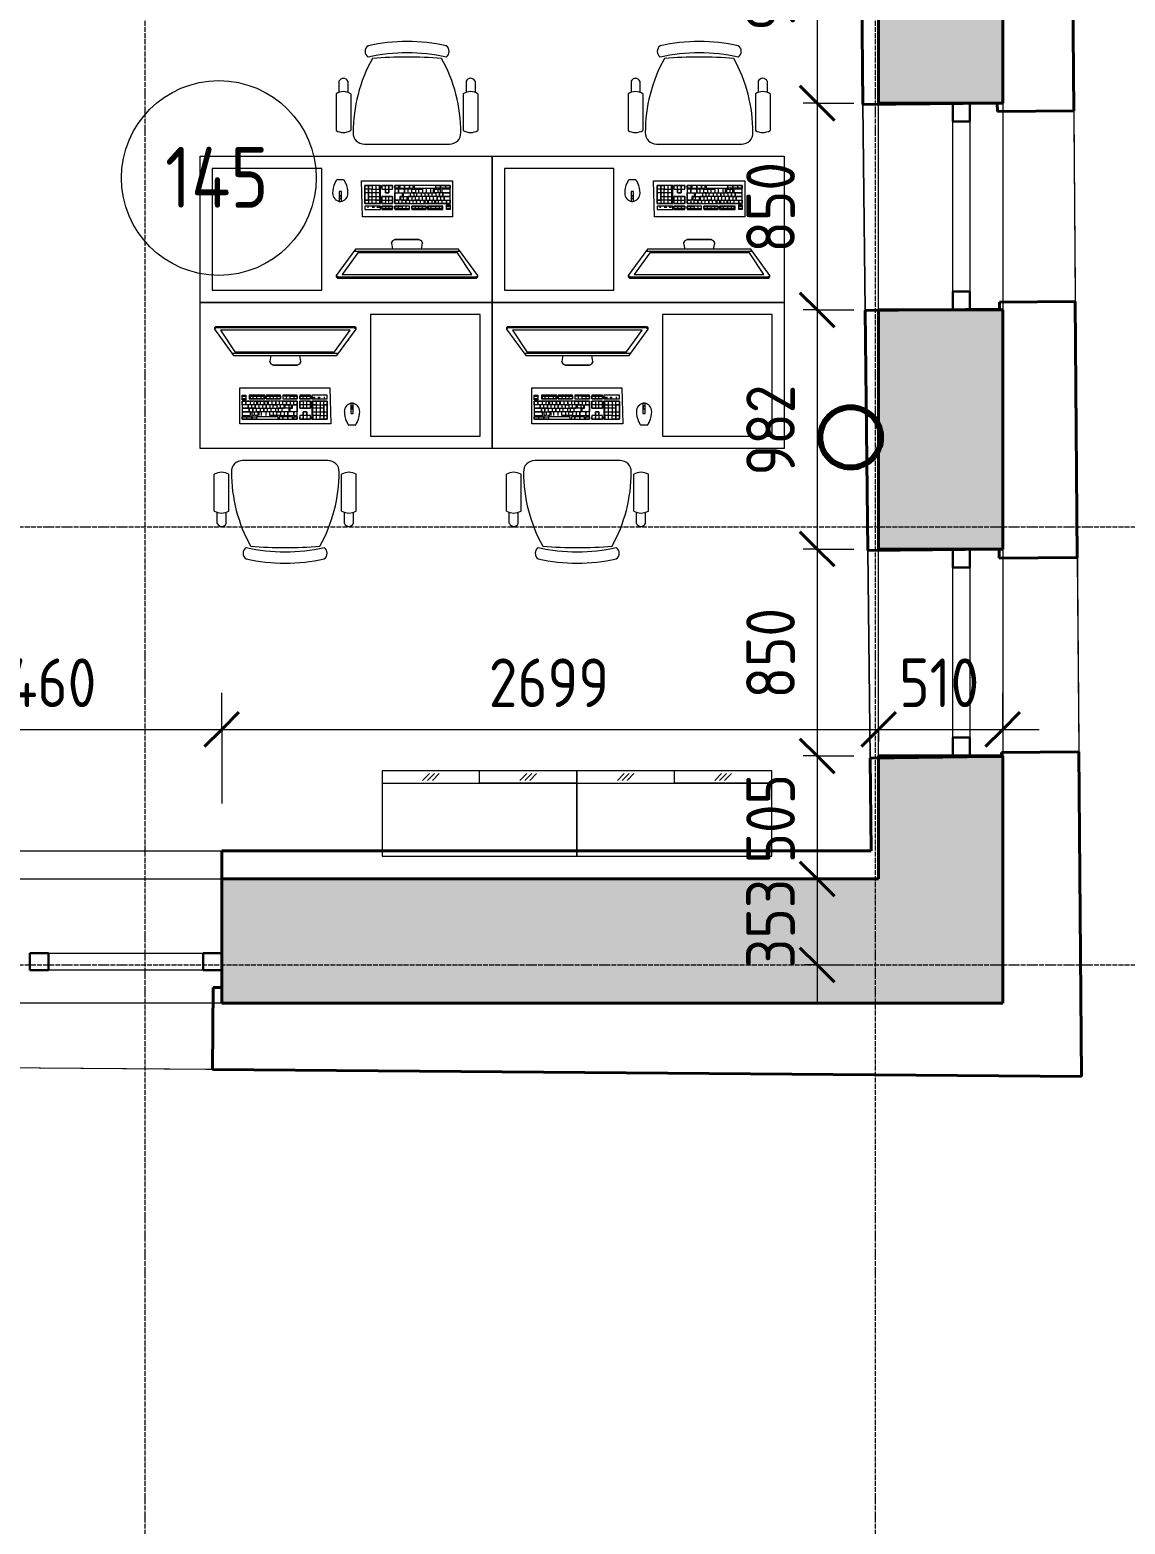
# Model space of a CAD drawing. Header units: millimetres. Extents: x -11886 to 68941, y -8130 to 45506.
# Drawn here: x 45937 to 50436, y -1991 to 4149 of the extents above; entities that cross this region are included whole.
import ezdxf

# ---------------------------------------------------------------- set-up
doc = ezdxf.new("R2010")
doc.units = ezdxf.units.MM
doc.linetypes.add('ADSK_Линия сетки', pattern=[25, 20, -2.5, 0, -2.5])
for name, color, linetype, lineweight in [('Витраж', 7, 'Continuous', 18), ('Марки помещений', 7, 'Continuous', 20), ('Оси', 7, 'Continuous', 9), ('Размеры', 7, 'Continuous', 9), ('Размеры-100', 7, 'Continuous', 9), ('Стены', 7, 'Continuous', 18), ('Стены наружные', 7, 'Continuous', 18), ('стояки', 7, 'Continuous', 9)]:
    doc.layers.add(name, color=color, linetype=linetype, lineweight=lineweight)
for name, color, linetype, lineweight, true_color in [('планы со стояками отопление_dwg', 7, 'Continuous', 9, 0x767676), ('Стены разрез', 7, 'Continuous', 40, 0xbb5389), ('ТХ', 5, 'Continuous', 9, 0x0000ff), ('ТХ 1 этаж_dwg', 7, 'Continuous', 9, 0x767676)]:
    doc.layers.add(name, color=color, linetype=linetype, lineweight=lineweight, true_color=true_color)
doc.styles.add('GOST Common_1', font='GOST_Common.ttf', dxfattribs={"width": 0.9, "height": 200})
doc.styles.add('GOST Common_2', font='GOST_Common.ttf', dxfattribs={"width": 0.9, "height": 250})
doc.dimstyles.new('ADSK_Основной_2_мм_Округление_до_1_мм_2', dxfattribs={"dimscale": 304.8, "dimtxt": 201.142999, "dimasz": 0.463911, "dimexe": 0.492126, "dimexo": 0.492126, "dimgap": 0.098425, "dimtad": 1, "dimdec": 0, "dimdsep": 46, "dimtxsty": 'GOST Common_1', "dimblk1": 'OBLIQUE', "dimblk2": 'OBLIQUE', "dimsah": 1, "dimcen": 0.09, "dimdle": 0.492126, "dimazin": 2, "dimtfac": 1, "dimtdec": 4, "dimtix": 1, "dimtmove": 0, "dimatfit": 3, "dimfxl": 1, "dimtvp": 1, "dimtolj": 1, "dimtzin": 0, "dimlwd": 20, "dimlwe": 20, "dimarcsym": 2})

# ---------------------------------------------------------------- blocks, each defined once
blk = doc.blocks.new('Существующие стены 1 эт - Существующие стены 1 эт-653793-01 План 1-го этажа кладочный')
at = {"layer": 'Стены', "color": 243, "true_color": 0xbb5389}
for p, q in [((50189.1, 8257.2), (50256.6, -151.9)), ((49359, 3841.8), (49351.6, 4504.4)), ((49728.4, 3845.9), (49359, 3841.8)), ((49359, 3841.8), (49423.4, 3842.5)), ((49423.4, 3842.5), (49359, 3841.8)), ((49368.5, 2995.2), (49359, 3841.8)), ((49368.5, 2995.2), (49359, 3841.8)), ((49359, 3841.8), (49368.5, 2995.2)), ((49368.5, 2995.2), (49359, 3841.8)), ((49910.9, 3847.9), (49798.4, 3846.7)), ((49911.3, 3813.2), (49910.9, 3847.9)), ((50224.7, 3815.7), (49911.3, 3813.2)), ((50224.7, 3815.7), (50231, 3032.6)), ((49920.1, 3030.1), (50231, 3032.6)), ((49920.4, 3001.4), (49920.1, 3030.1)), ((49423.4, 2995.8), (49368.5, 2995.2)), ((49368.5, 2995.2), (49423.4, 2995.8)), ((49368.5, 2995.2), (49423.4, 2995.8)), ((49379.6, 2009.6), (49368.5, 2995.2)), ((49611.2, 2997.9), (49728.4, 2999.3)), ((49798.4, 3000), (49920.4, 3001.4)), ((49728.4, 2013.5), (49379.6, 2009.6)), ((49379.6, 2009.6), (49423.4, 2010.1)), ((49423.4, 2010.1), (49379.6, 2009.6)), ((49389.1, 1157), (49379.6, 2009.6)), ((49389.1, 1157), (49379.6, 2009.6)), ((49379.6, 2009.6), (49389.1, 1157)), ((49389.1, 1157), (49379.6, 2009.6)), ((49918.2, 2015.7), (49798.4, 2014.3)), ((49918.7, 1978.3), (49918.2, 2015.7)), ((50239.4, 1980.8), (49918.7, 1978.3)), ((50239.4, 1980.8), (50245.9, 1182.3)), ((49927.6, 1179.7), (50245.9, 1182.3)), ((49927.8, 1165.7), (49927.6, 1179.7)), ((49423.4, 1157.3), (49389.1, 1157)), ((49389.1, 1157), (49423.4, 1157.3)), ((49389.1, 1157), (49423.4, 1157.3)), ((49393.4, 775.6), (49389.1, 1157)), ((42783.3, 775.6), (49393.4, 775.6)), ((45258.6, 775.6), (46724.6, 775.6)), ((46724.6, 660.2), (46724.6, 775.6)), ((46687.4, -123), (46690.1, 213.6)), ((46690.1, 213.6), (46724.6, 213.6)), ((50256.6, -151.9), (41785.6, -83.3)), ((46687.4, -123), (45260.7, -111.5))]:
    blk.add_line(p, q, dxfattribs=at)
at = {"layer": 'Стены разрез'}
for p, q in [((50216.1, 4882.7), (50224.7, 3815.7)), ((49351.6, 4504.4), (49359, 3841.8)), ((49359, 3841.8), (49770.9, 3846.4)), ((49910.9, 3847.9), (49770.9, 3846.4)), ((49911.3, 3813.2), (49910.9, 3847.9)), ((50224.7, 3815.7), (49911.3, 3813.2)), ((50231, 3032.6), (49920.1, 3030.1)), ((49920.4, 3001.4), (49920.1, 3030.1)), ((50231, 3032.6), (50239.4, 1980.8)), ((49368.5, 2995.2), (49780.4, 2999.8)), ((49368.5, 2995.2), (49379.6, 2009.6)), ((49780.4, 2999.8), (49920.4, 3001.4)), ((49379.6, 2009.6), (49778.2, 2014.1)), ((49918.2, 2015.7), (49778.2, 2014.1)), ((49918.7, 1978.3), (49918.2, 2015.7)), ((50239.4, 1980.8), (49918.7, 1978.3)), ((50245.9, 1182.3), (49927.6, 1179.7)), ((49927.8, 1163), (49927.6, 1179.7)), ((50256.6, -151.9), (50245.9, 1182.3)), ((49389.1, 1157), (49787.8, 1161.4)), ((49389.1, 1157), (49393.4, 775.6)), ((49787.8, 1161.4), (49927.8, 1163)), ((49393.4, 775.6), (46724.6, 775.6)), ((46724.6, 775.6), (46724.6, 353.6)), ((46724.6, 213.6), (46724.6, 353.6)), ((46687.4, -123), (46690.1, 213.6)), ((46690.1, 213.6), (46724.6, 213.6)), ((46687.4, -123), (50256.6, -151.9))]:
    blk.add_line(p, q, dxfattribs=at)
blk = doc.blocks.new('Прямоугольный импост - 70х20_56мм-V122-01 План 1-го этажа кладочный')
at = {"layer": 'Витраж', "lineweight": 30}
for p, q in [((-76, 35), (0, 35)), ((-76, -35), (-76, 35)), ((0, 35), (0, -35)), ((0, -35), (-76, -35))]:
    blk.add_line(p, q, dxfattribs=at)
blk = doc.blocks.new('Прямоугольный импост - 70х20_56мм-V123-01 План 1-го этажа кладочный')
at = {"layer": 'Витраж', "lineweight": 30}
for p, q in [((0, 35), (-76, 35)), ((-76, 35), (-76, -35)), ((0, -35), (0, 35)), ((-76, -35), (0, -35))]:
    blk.add_line(p, q, dxfattribs=at)
blk = doc.blocks.new('Прямоугольный импост - 70х60мм-1425356-01 План 1-го этажа кладочный')
at = {"layer": 'Витраж'}
for p, q in [((425.5, 1369), (425.5, 2067)), ((495.5, 2067), (495.5, 1369))]:
    blk.add_line(p, q, dxfattribs=at)
blk = doc.blocks.new('Прямоугольный импост - 70х20_56мм-V124-01 План 1-го этажа кладочный')
at = {"layer": 'Витраж', "lineweight": 30}
for p, q in [((-76, 35), (0, 35)), ((-76, -35), (-76, 35)), ((0, 35), (0, -35)), ((0, -35), (-76, -35))]:
    blk.add_line(p, q, dxfattribs=at)
blk = doc.blocks.new('Прямоугольный импост - 70х20_56мм-V125-01 План 1-го этажа кладочный')
at = {"layer": 'Витраж', "lineweight": 30}
for p, q in [((0, 35), (-76, 35)), ((-76, 35), (-76, -35)), ((0, -35), (0, 35)), ((-76, -35), (0, -35))]:
    blk.add_line(p, q, dxfattribs=at)
blk = doc.blocks.new('Прямоугольный импост - 70х20_56мм-1327313-01 План 1-го этажа кладочный')
at = {"layer": 'Витраж', "lineweight": 30}
for p, q in [((0, 35), (-76, 35)), ((-76, 35), (-76, -35)), ((0, -35), (0, 35)), ((-76, -35), (0, -35))]:
    blk.add_line(p, q, dxfattribs=at)
blk = doc.blocks.new('Прямоугольный импост - 70х60мм-1243863-01 План 1-го этажа кладочный')
at = {"layer": 'Витраж'}
for p, q in [((-4836.4, 43593.9), (-4200.4, 43593.9)), ((-4200.4, 43523.9), (-4836.4, 43523.9))]:
    blk.add_line(p, q, dxfattribs=at)
blk = doc.blocks.new('Прямоугольный импост - 70х76мм-1327307-01 План 1-го этажа кладочный')
at = {"layer": 'Витраж', "lineweight": 30}
for p, q in [((-38, 35), (38, 35)), ((-38, -35), (-38, 35)), ((38, 35), (38, -35)), ((38, -35), (-38, -35))]:
    blk.add_line(p, q, dxfattribs=at)
blk = doc.blocks.new('планы со стояками отопление_dwg-1484427-01 План 1-го этажа кладочный')
at = {"layer": 'стояки', "color": 246, "lineweight": 80, "true_color": 0x7f001f}
blk.add_circle((221704.3, 158551.5), 124.3, dxfattribs=at)
blk = doc.blocks.new('ТХ 1 этаж_dwg_Стол письменный-2118394-01 План 1-го этажа кладочный')
at = {"layer": 'ТХ', "color": 253, "true_color": 0xa0a0a0, "flags": 128}
for points in [[(26808.3, 11740.4), (26808.3, 12940.4), (27408.3, 12940.4), (27408.3, 11740.4)], [(27358.3, 12440.4), (27358.3, 12890.4), (26858.3, 12890.4), (26858.3, 12440.4)]]:
    blk.add_lwpolyline(points, close=True, dxfattribs=at)
blk = doc.blocks.new('ТХ 1 этаж_dwg_Кресло регулируемое-2118367-01 План 1-го этажа кладочный')
at = {"layer": 'ТХ', "color": 253, "true_color": 0xa0a0a0}
for p, q in [((-280.3, -163), (-280.3, -208.6)), ((-243.6, -163), (-243.6, -208.8)), ((242.1, -163), (242.1, -208.8)), ((278.9, -163), (278.9, -208.6)), ((-292.3, -214.4), (-292.3, -365.6)), ((-232.1, -214.4), (-232.1, -365.6)), ((230.7, -214.4), (230.7, -365.6)), ((290.9, -214.4), (290.9, -365.6)), ((-175.8, -421.8), (174.4, -421.8))]:
    blk.add_line(p, q, dxfattribs=at)
for centre, radius, start, end in [((-144.6, -40.7), 28.1, 124.29147, 235.70827), ((0, -747.5), 747.5, 77.60199, 102.39777), ((0, -794), 747.5, 77.60199, 102.39777), ((144.6, -40.7), 28.1, 304.29007, 55.70964), ((402.7, -373.3), 624.5, 150.90677, 180.12147), ((0, -1825.8), 1761.9, 85.39382, 94.65462), ((-404.1, -373.3), 624.5, 359.87797, 29.10589), ((-261.9, -171.6), 20.2, 24.89545, 155.33537), ((260.5, -171.5), 20.2, 24.89545, 155.33537), ((-262.2, -264.4), 58.4, 58.95098, 121.04877), ((260.8, -264.4), 58.4, 58.95101, 121.04877), ((-262.2, -315.5), 58.4, 238.95097, 301.04877), ((260.8, -315.5), 58.4, 238.95097, 301.04877), ((-176.4, -376.4), 45.4, 177.81347, 270.74787), ((175, -376.4), 45.4, 269.25187, 2.18664)]:
    blk.add_arc(centre, radius, start, end, dxfattribs=at)
blk = doc.blocks.new('ТХ 1 этаж_dwg_Моноблок-2118395-01 План 1-го этажа кладочный')
at = {"layer": 'ТХ', "color": 253, "true_color": 0xa0a0a0}
for p, q in [((276.7, 128.2), (202.7, 128.2)), ((217.5, 143), (217.5, 152.9)), ((276.7, 143), (261.9, 143)), ((192.9, 88.8), (183, 88.8)), ((192.9, 74), (183, 74)), ((183, 34.5), (192.9, 34.5)), ((192.9, 4.9), (183, 4.9)), ((183, -34.5), (192.9, -34.5)), ((217.5, -54.2), (202.7, -54.2)), ((232.3, -19.7), (217.5, -19.7)), ((232.3, -14.8), (247.1, -14.8)), ((247.1, -39.5), (232.3, -39.5)), ((232.3, -59.2), (247.1, -59.2)), ((247.1, -4.9), (261.9, -4.9)), ((247.1, -49.3), (261.9, -49.3)), ((183, -64.1), (192.9, -64.1)), ((192.9, -98.6), (183, -98.6)), ((183, -118.4), (192.9, -118.4)), ((217.5, -69), (202.7, -69)), ((217.5, -113.4), (202.7, -113.4)), ((202.7, -118.4), (217.5, -118.4)), ((217.5, -64.1), (232.3, -64.1)), ((217.5, -108.5), (232.3, -108.5)), ((232.3, -74), (247.1, -74)), ((261.9, -78.9), (247.1, -78.9)), ((247.1, -98.6), (261.9, -98.6)), ((183, -133.2), (192.9, -133.2)), ((276.7, -157.8), (266.8, -157.8))]:
    blk.add_line(p, q, dxfattribs=at)
at = {"layer": 'ТХ', "color": 253, "true_color": 0xa0a0a0, "flags": 128}
for points in [[(15.3, -202.2), (15.3, 0), (15.3, 197.3), (15.3, 207.1), (15.3, 212.1), (-93.2, 291), (-98.1, 291), (-103, 286), (-103, 0), (-103, -286), (-98.1, -291), (-93.2, -291), (15.3, -212.1)], [(-88.2, 0), (-88.2, -266.3), (0.5, -207.1), (0.5, 0), (0.5, 202.2), (-88.2, 266.3)], [(222.4, 276.8), (235.4, 276.8), (235.4, 271.4), (222.4, 271.4)], [(296.4, 187.4), (296.4, -187.4), (148.5, -187.4), (148.5, 182.5)], [(192.9, 108.5), (192.9, 172.6), (178.1, 172.6), (178.1, 108.5)], [(187.9, 162.7), (187.9, 157.8)], [(187.9, 143), (187.9, 133.2)], [(187.9, 123.3), (187.9, 113.4)], [(217.5, 157.8), (202.7, 157.8), (202.7, 172.6), (202.7, 108.5), (276.7, 108.5), (276.7, 172.6), (202.7, 172.6), (217.5, 172.6)], [(183, 103.6), (192.9, 103.6), (192.9, 59.2), (192.9, 103.6), (178.1, 103.6), (178.1, 59.2), (192.9, 59.2), (183, 59.2)], [(247.1, 88.8), (247.1, 74), (247.1, 88.8), (261.9, 88.8)], [(261.9, 49.3), (247.1, 49.3), (247.1, 19.7), (232.3, 19.7), (232.3, 29.6), (217.5, 29.6), (217.5, 49.3), (247.1, 49.3), (247.1, 34.5), (247.1, 9.9), (261.9, 9.9)], [(247.1, 34.5), (261.9, 34.5)], [(266.8, 34.5), (266.8, 49.3), (276.7, 49.3), (276.7, 34.5)], [(183, -78.9), (183, -49.3), (192.9, -49.3), (192.9, -78.9)], [(217.5, -39.5), (202.7, -39.5)], [(266.8, -9.9), (276.7, -9.9)], [(192.9, -147.9), (192.9, -83.8), (178.1, -83.8), (178.1, -147.9)], [(183, -143), (183, -88.8), (192.9, -88.8), (192.9, -143)], [(232.3, -78.9), (217.5, -78.9)], [(247.1, -88.8), (232.3, -88.8)], [(178.1, -177.5), (178.1, -162.7), (197.8, -162.7), (197.8, -177.5)], [(183, -177.5), (183, -162.7), (192.9, -162.7), (192.9, -177.5)], [(217.5, -162.7), (202.7, -162.7)]]:
    blk.add_lwpolyline(points, close=True, dxfattribs=at)
for points in [[(-98.1, 291), (-98.1, 281.1), (-98.1, 0), (-98.1, -281.1), (-98.1, -291)], [(-93.2, 291), (-98.1, 281.1), (-98.1, 0), (-98.1, -286), (-93.2, -291)], [(211.8, 269.2), (253, 269.2), (253, 279), (211.8, 279)], [(301.4, 286.8), (301.4, 276.2), (301.4, 261.4)], [(5.5, -217), (5.5, 0), (5.5, 217)], [(202.7, 143), (217.5, 143), (261.9, 143), (261.9, 172.6)], [(217.5, 123.3), (217.5, 113.4), (202.7, 113.4), (202.7, 152.9)], [(217.5, 128.2), (217.5, 172.6), (276.7, 172.6), (276.7, 157.8), (261.9, 157.8), (217.5, 157.8), (276.7, 157.8), (276.7, 143), (261.9, 143), (261.9, 113.4), (276.7, 113.4), (276.7, 138.1)], [(261.9, 138.1), (261.9, 113.4), (217.5, 113.4), (217.5, 138.1)], [(232.3, 157.8), (232.3, 143), (232.3, 113.4)], [(247.1, 113.4), (247.1, 128.2), (247.1, 157.8), (247.1, 172.6)], [(40, 64.1), (49.9, 59.2), (54.8, 49.3), (49.9, 59.2), (40, 64.1), (15.3, 59.2)], [(202.7, 88.8), (202.7, 103.6), (202.7, 59.2), (202.7, 69)], [(217.5, 103.6), (202.7, 103.6), (232.3, 103.6), (217.5, 103.6), (217.5, 59.2), (202.7, 59.2), (232.3, 59.2), (232.3, 103.6), (232.3, 59.2), (217.5, 59.2)], [(232.3, 88.8), (217.5, 88.8), (202.7, 88.8), (202.7, 74), (232.3, 74)], [(261.9, 74), (247.1, 74), (276.7, 74)], [(261.9, 103.6), (261.9, 59.2), (276.7, 59.2), (276.7, 103.6), (261.9, 103.6), (261.9, 88.8), (276.7, 88.8)], [(266.8, 103.6), (276.7, 103.6), (276.7, 74), (266.8, 74)], [(276.7, 69), (276.7, 59.2), (266.8, 59.2)], [(15.3, -59.2), (40, -64.1), (49.9, -59.2), (54.8, -49.3), (54.8, 0), (54.8, 49.3), (54.8, 0), (54.8, -49.3), (49.9, -59.2), (40, -64.1)], [(183, 19.7), (183, -9.9), (192.9, -9.9), (192.9, 4.9), (192.9, 19.7), (183, 19.7), (183, 49.3), (192.9, 49.3), (178.1, 49.3), (178.1, -9.9), (192.9, -9.9), (192.9, 49.3), (192.9, 19.7)], [(202.7, 19.7), (202.7, 49.3), (202.7, -177.5), (276.7, -177.5), (276.7, 49.3), (202.7, 49.3), (217.5, 49.3), (217.5, 34.5), (202.7, 34.5)], [(202.7, -9.9), (202.7, 4.9), (217.5, 4.9), (202.7, 4.9), (202.7, 19.7), (217.5, 19.7), (217.5, 34.5)], [(232.3, 0), (217.5, 0), (217.5, 24.7), (232.3, 24.7), (232.3, -9.9), (232.3, -29.6)], [(217.5, 19.7), (217.5, -24.7), (217.5, -93.7), (232.3, -93.7)], [(217.5, 14.8), (232.3, 14.8), (247.1, 14.8), (247.1, 4.9), (247.1, -103.6)], [(266.8, 9.9), (266.8, -24.7), (276.7, -24.7), (276.7, 9.9), (276.7, 29.6), (266.8, 29.6), (266.8, 9.9), (276.7, 9.9), (247.1, 9.9), (247.1, -108.5), (261.9, -108.5)], [(261.9, -34.5), (247.1, -34.5), (247.1, -19.7), (261.9, -19.7), (261.9, 9.9)], [(183, -49.3), (183, -19.7), (192.9, -19.7), (178.1, -19.7), (178.1, -78.9), (192.9, -78.9), (192.9, -19.7), (192.9, -44.4)], [(217.5, -9.9), (202.7, -9.9), (202.7, -24.7), (217.5, -24.7)], [(232.3, -49.3), (217.5, -49.3), (217.5, -34.5), (232.3, -34.5), (232.3, -4.9), (217.5, -4.9), (217.5, -34.5), (232.3, -34.5)], [(232.3, -133.2), (247.1, -133.2), (232.3, -133.2), (232.3, -29.6), (247.1, -29.6)], [(261.9, -19.7), (261.9, -64.1), (247.1, -64.1)], [(247.1, -138.1), (276.7, -138.1), (276.7, -177.5), (266.8, -177.5), (266.8, -118.4), (276.7, -118.4), (276.7, -29.6)], [(276.7, -29.6), (266.8, -29.6), (266.8, -118.4), (276.7, -118.4), (276.7, -138.1), (266.8, -138.1)], [(202.7, -98.6), (202.7, -74), (217.5, -74), (217.5, -83.8), (202.7, -83.8)], [(202.7, -88.8), (217.5, -88.8), (217.5, -98.6)], [(217.5, -93.7), (217.5, -177.5), (202.7, -177.5), (202.7, -147.9)], [(217.5, -128.2), (202.7, -128.2), (202.7, -103.6), (217.5, -103.6)], [(232.3, -103.6), (247.1, -103.6), (247.1, -118.4), (232.3, -118.4)], [(232.3, -147.9), (247.1, -147.9), (247.1, -113.4), (261.9, -113.4), (261.9, -123.3)], [(217.5, -143), (202.7, -143), (202.7, -133.2)], [(232.3, -123.3), (217.5, -123.3), (232.3, -123.3), (232.3, -147.9), (232.3, -177.5), (232.3, -152.9), (232.3, -138.1), (217.5, -138.1)], [(217.5, -152.9), (232.3, -152.9), (217.5, -152.9), (217.5, -177.5), (232.3, -177.5), (247.1, -177.5), (261.9, -177.5), (261.9, -143), (247.1, -143), (247.1, -177.5), (247.1, -147.9), (232.3, -147.9)], [(247.1, -128.2), (261.9, -128.2), (261.9, -138.1)]]:
    blk.add_lwpolyline(points, dxfattribs=at)
at = {"layer": 'ТХ', "color": 253, "true_color": 0xa0a0a0}
for centre, radius, start, end in [((235, 274.1), 23.8, 160.87577, 180), ((235, 274.1), 23.8, 180, 199.12423), ((257.1, 266.4), 47.1, 153.43495, 160.87577), ((257.1, 281.7), 47.1, 199.12423, 206.56505), ((242.5, 273.8), 30.7, 144.21747, 153.43495), ((242.5, 274.4), 30.7, 206.56505, 215.78253), ((226.1, 285.6), 10.5, 135, 144.21747), ((226.1, 262.6), 10.5, 215.78253, 225), ((291.2, 220.5), 102.6, 132.04691, 135), ((291.2, 327.7), 102.6, 225, 227.95309), ((245.7, 270.8), 34.8, 90, 132.04691), ((245.7, 277.3), 34.8, 227.95309, 270), ((245.7, 208), 97.6, 65.27847, 90), ((245.7, 340.2), 97.6, 270, 294.72153), ((167.1, 37.1), 285.7, 63.43495, 65.27847), ((167.1, 511.1), 285.7, 294.72153, 296.56505), ((289.7, 282.4), 11.5, 54.21747, 63.43495), ((289.7, 265.7), 11.5, 296.56505, 305.78253), ((275.1, 262.2), 36.4, 45, 54.21747), ((275.1, 286), 36.4, 305.78253, 315), ((299.8, 286.8), 1.61, 0, 45), ((299.8, 261.4), 1.61, 315, 0)]:
    blk.add_arc(centre, radius, start, end, dxfattribs=at)
blk = doc.blocks.new('ТХ 1 этаж_dwg_Шкаф канцелярский со стеклом-2118396-01 План 1-го этажа кладочный')
at = {"layer": 'ТХ', "color": 253, "true_color": 0xa0a0a0}
for p, q in [((387728, 4825.4), (387756.3, 4797.1)), ((387728, 4805.4), (387756.3, 4777.1)), ((387728, 4785.4), (387756.3, 4757.1)), ((387728, 4425.4), (387756.3, 4397.1)), ((387728, 4405.4), (387756.3, 4377.1)), ((387728, 4385.4), (387756.3, 4357.1))]:
    blk.add_line(p, q, dxfattribs=at)
at = {"layer": 'ТХ', "color": 253, "true_color": 0xa0a0a0, "flags": 128}
blk.add_lwpolyline([(388067.1, 4191.2), (388067.1, 4991.2), (387717.1, 4991.2), (387717.1, 4191.2)], close=True, dxfattribs=at)
blk.add_lwpolyline([(387767.1, 4191.2), (387767.1, 4991.2), (387767.1, 4591.2), (387717.1, 4591.2)], dxfattribs=at)
blk = doc.blocks.new('ТХ 1 этаж_dwg-2084881-01 План 1-го этажа кладочный')
for p in [(165487.7, -66771.7), (166687.7, -66771.7)]:
    blk.add_blockref('ТХ 1 этаж_dwg_Кресло регулируемое-2118367-01 План 1-го этажа кладочный', p)
for name, p, rotation in [('ТХ 1 этаж_dwg_Стол письменный-2118394-01 План 1-го этажа кладочный', (177577.4, -94651.8), 89.99999999999999), ('ТХ 1 этаж_dwg_Стол письменный-2118394-01 План 1-го этажа кладочный', (178777.4, -94651.8), 89.99999999999999), ('ТХ 1 этаж_dwg_Моноблок-2118395-01 План 1-го этажа кладочный', (165487, -67640.5), 89.99999999999999), ('ТХ 1 этаж_dwg_Моноблок-2118395-01 План 1-го этажа кладочный', (166687, -67640.5), 89.99999999999999), ('ТХ 1 этаж_dwg_Стол письменный-2118394-01 План 1-го этажа кладочный', (152896.6, -41035.2), 270), ('ТХ 1 этаж_dwg_Стол письменный-2118394-01 План 1-го этажа кладочный', (154096.6, -41035.2), 270), ('ТХ 1 этаж_dwg_Моноблок-2118395-01 План 1-го этажа кладочный', (164987, -68046.5), 270), ('ТХ 1 этаж_dwg_Моноблок-2118395-01 План 1-го этажа кладочный', (166187, -68046.5), 270), ('ТХ 1 этаж_dwg_Кресло регулируемое-2118367-01 План 1-го этажа кладочный', (164986.3, -68915.3), 180), ('ТХ 1 этаж_dwg_Кресло регулируемое-2118367-01 План 1-го этажа кладочный', (166186.3, -68915.3), 180), ('ТХ 1 этаж_dwg_Шкаф канцелярский со стеклом-2118396-01 План 1-го этажа кладочный', (161194.1, 317948.4), 269.9999999999999), ('ТХ 1 этаж_dwg_Шкаф канцелярский со стеклом-2118396-01 План 1-го этажа кладочный', (161994.1, 317948.4), 269.9999999999999)]:
    blk.add_blockref(name, p, dxfattribs=dict(rotation=rotation))
blk = doc.blocks.new('ADSK_Марка_Помещение_ОдноЗначение - Номер-247393-01 План 1-го этажа кладочный')
at = {"layer": 'Марки помещений'}
blk.add_circle((0, 0), 4, dxfattribs=at)
blk = doc.blocks.new('DIMBLOCK434-01 План 1-го этажа кладочный')
at = {"layer": 'Размеры-100', "lineweight": 20, "transparency": 16777216}
for p, q in [((45264.6, 1274.8), (45264.6, 1424.8)), ((46724.6, 1274.8), (46724.6, 1424.8)), ((45264.6, 1274.8), (46724.6, 1274.8)), ((45264.6, 1274.8), (45264.6, 970.2)), ((46724.6, 1274.8), (46724.6, 970.2))]:
    blk.add_line(p, q, dxfattribs=at)
at = {"layer": 'Размеры-100', "lineweight": 40, "transparency": 16777216}
for p, q in [((45264.6, 1274.8), (45335.3, 1345.5)), ((46724.6, 1274.8), (46795.3, 1345.5)), ((45264.6, 1274.8), (45193.9, 1204.1)), ((46724.6, 1274.8), (46653.9, 1204.1))]:
    blk.add_line(p, q, dxfattribs=at)
at = {"layer": 'Размеры-100', "color": 0, "lineweight": 20, "transparency": 16777216, "insert": (45752.5, 1566.2), "char_height": 200, "width": 580.928, "attachment_point": 1, "line_spacing_factor": 1.022761, "style": 'GOST Common_1'}
blk.add_mtext('1460', dxfattribs=at)
blk = doc.blocks.new('_Oblique')
at = {"color": 0, "linetype": 'ByBlock', "lineweight": -2}
blk.add_line((-0.5, -0.5), (0.5, 0.5), dxfattribs=at)
blk = doc.blocks.new('DIMBLOCK435-01 План 1-го этажа кладочный')
at = {"layer": 'Размеры-100', "lineweight": 20, "transparency": 16777216}
for p, q in [((46724.6, 1274.8), (46724.6, 1424.8)), ((49423.4, 1274.8), (49423.4, 1424.8)), ((46724.6, 1274.8), (49423.4, 1274.8)), ((46724.6, 1274.8), (46724.6, 970.2)), ((49423.4, 1274.8), (49423.4, 1224.8))]:
    blk.add_line(p, q, dxfattribs=at)
at = {"layer": 'Размеры-100', "lineweight": 40, "transparency": 16777216}
for p, q in [((46724.6, 1274.8), (46795.3, 1345.5)), ((49423.4, 1274.8), (49494.1, 1345.5)), ((46724.6, 1274.8), (46653.9, 1204.1)), ((49423.4, 1274.8), (49352.7, 1204.1))]:
    blk.add_line(p, q, dxfattribs=at)
at = {"layer": 'Размеры-100', "color": 0, "lineweight": 20, "transparency": 16777216, "insert": (47821.7, 1566.2), "char_height": 200, "width": 605.475, "attachment_point": 1, "line_spacing_factor": 1.022761, "style": 'GOST Common_1'}
blk.add_mtext('2699', dxfattribs=at)
blk = doc.blocks.new('DIMBLOCK436-01 План 1-го этажа кладочный')
at = {"layer": 'Размеры-100', "lineweight": 20, "transparency": 16777216}
for p, q in [((49423.4, 1274.8), (49423.4, 1424.8)), ((49933.4, 1274.8), (49933.4, 1424.8)), ((49423.4, 1274.8), (50083.4, 1274.8)), ((49423.4, 1274.8), (49423.4, 1224.8)), ((49933.4, 1274.8), (49933.4, 1224.8))]:
    blk.add_line(p, q, dxfattribs=at)
at = {"layer": 'Размеры-100', "lineweight": 40, "transparency": 16777216}
for p, q in [((49423.4, 1274.8), (49494.1, 1345.5)), ((49933.4, 1274.8), (50004.1, 1345.5)), ((49423.4, 1274.8), (49352.7, 1204.1)), ((49933.4, 1274.8), (49862.7, 1204.1))]:
    blk.add_line(p, q, dxfattribs=at)
at = {"layer": 'Размеры-100', "color": 0, "lineweight": 20, "transparency": 16777216, "insert": (49507.9, 1566.2), "char_height": 200, "width": 409.104, "attachment_point": 1, "line_spacing_factor": 1.022761, "style": 'GOST Common_1'}
blk.add_mtext('510', dxfattribs=at)
blk = doc.blocks.new('DIMBLOCK447-01 План 1-го этажа кладочный')
at = {"layer": 'Размеры-100', "lineweight": 40, "transparency": 16777216}
for p, q in [((49170.9, 4821.3), (49100.2, 4892)), ((49170.9, 4821.3), (49241.6, 4750.6)), ((49170.9, 3847.9), (49100.2, 3918.6)), ((49170.9, 3847.9), (49241.6, 3777.2))]:
    blk.add_line(p, q, dxfattribs=at)
at = {"layer": 'Размеры-100', "lineweight": 20, "transparency": 16777216}
for p, q in [((49170.9, 4821.3), (49113.4, 4821.3)), ((49170.9, 4821.3), (49170.9, 3847.9)), ((49170.9, 4821.3), (49320.9, 4821.3)), ((49170.9, 3847.9), (49113.4, 3847.9)), ((49170.9, 3847.9), (49320.9, 3847.9))]:
    blk.add_line(p, q, dxfattribs=at)
at = {"layer": 'Размеры-100', "color": 0, "lineweight": 20, "transparency": 16777216, "insert": (48879.5, 4145.4), "char_height": 200, "width": 454.106, "attachment_point": 1, "rotation": 90, "line_spacing_factor": 1.022761, "style": 'GOST Common_1'}
blk.add_mtext('973', dxfattribs=at)
blk = doc.blocks.new('DIMBLOCK448-01 План 1-го этажа кладочный')
at = {"layer": 'Размеры-100', "lineweight": 40, "transparency": 16777216}
for p, q in [((49170.9, 3847.9), (49100.2, 3918.6)), ((49170.9, 3847.9), (49241.6, 3777.2)), ((49170.9, 2997.9), (49100.2, 3068.6)), ((49170.9, 2997.9), (49241.6, 2927.2))]:
    blk.add_line(p, q, dxfattribs=at)
at = {"layer": 'Размеры-100', "lineweight": 20, "transparency": 16777216}
for p, q in [((49170.9, 3847.9), (49113.4, 3847.9)), ((49170.9, 3847.9), (49170.9, 2997.9)), ((49170.9, 3847.9), (49320.9, 3847.9)), ((49170.9, 2997.9), (49113.4, 2997.9)), ((49170.9, 2997.9), (49320.9, 2997.9))]:
    blk.add_line(p, q, dxfattribs=at)
at = {"layer": 'Размеры-100', "color": 0, "lineweight": 20, "transparency": 16777216, "insert": (48879.5, 3233.7), "char_height": 200, "width": 454.106, "attachment_point": 1, "rotation": 90, "line_spacing_factor": 1.022761, "style": 'GOST Common_1'}
blk.add_mtext('850', dxfattribs=at)
blk = doc.blocks.new('DIMBLOCK449-01 План 1-го этажа кладочный')
at = {"layer": 'Размеры-100', "lineweight": 40, "transparency": 16777216}
for p, q in [((49170.9, 2997.9), (49100.2, 3068.6)), ((49170.9, 2997.9), (49241.6, 2927.2)), ((49170.9, 2015.7), (49100.2, 2086.4)), ((49170.9, 2015.7), (49241.6, 1945))]:
    blk.add_line(p, q, dxfattribs=at)
at = {"layer": 'Размеры-100', "lineweight": 20, "transparency": 16777216}
for p, q in [((49170.9, 2997.9), (49113.4, 2997.9)), ((49170.9, 2997.9), (49170.9, 2015.7)), ((49170.9, 2997.9), (49320.9, 2997.9)), ((49170.9, 2015.7), (49113.4, 2015.7)), ((49170.9, 2015.7), (49320.9, 2015.7))]:
    blk.add_line(p, q, dxfattribs=at)
at = {"layer": 'Размеры-100', "color": 0, "lineweight": 20, "transparency": 16777216, "insert": (48879.5, 2317.6), "char_height": 200, "width": 454.106, "attachment_point": 1, "rotation": 90, "line_spacing_factor": 1.022761, "style": 'GOST Common_1'}
blk.add_mtext('982', dxfattribs=at)
blk = doc.blocks.new('DIMBLOCK450-01 План 1-го этажа кладочный')
at = {"layer": 'Размеры-100', "lineweight": 40, "transparency": 16777216}
for p, q in [((49170.9, 2015.7), (49100.2, 2086.4)), ((49170.9, 2015.7), (49241.6, 1945)), ((49170.9, 1165.7), (49100.2, 1236.4)), ((49170.9, 1165.7), (49241.6, 1095))]:
    blk.add_line(p, q, dxfattribs=at)
at = {"layer": 'Размеры-100', "lineweight": 20, "transparency": 16777216}
for p, q in [((49170.9, 2015.7), (49113.4, 2015.7)), ((49170.9, 2015.7), (49170.9, 1165.7)), ((49170.9, 2015.7), (49320.9, 2015.7)), ((49170.9, 1165.7), (49113.4, 1165.7)), ((49170.9, 1165.7), (49320.9, 1165.7))]:
    blk.add_line(p, q, dxfattribs=at)
at = {"layer": 'Размеры-100', "color": 0, "lineweight": 20, "transparency": 16777216, "insert": (48879.5, 1401.5), "char_height": 200, "width": 454.106, "attachment_point": 1, "rotation": 90, "line_spacing_factor": 1.022761, "style": 'GOST Common_1'}
blk.add_mtext('850', dxfattribs=at)
blk = doc.blocks.new('DIMBLOCK451-01 План 1-го этажа кладочный')
at = {"layer": 'Размеры-100', "lineweight": 40, "transparency": 16777216}
for p, q in [((49170.9, 1165.7), (49100.2, 1236.4)), ((49170.9, 1165.7), (49241.6, 1095)), ((49170.9, 660.2), (49100.2, 730.9)), ((49170.9, 660.2), (49241.6, 589.5))]:
    blk.add_line(p, q, dxfattribs=at)
at = {"layer": 'Размеры-100', "lineweight": 20, "transparency": 16777216}
for p, q in [((49170.9, 1165.7), (49113.4, 1165.7)), ((49170.9, 1165.7), (49170.9, 660.2)), ((49170.9, 1165.7), (49320.9, 1165.7)), ((49170.9, 660.2), (49120.9, 660.2)), ((49170.9, 660.2), (49320.9, 660.2))]:
    blk.add_line(p, q, dxfattribs=at)
at = {"layer": 'Размеры-100', "color": 0, "lineweight": 20, "transparency": 16777216, "insert": (48879.5, 723.7), "char_height": 200, "width": 454.106, "attachment_point": 1, "rotation": 90, "line_spacing_factor": 1.022761, "style": 'GOST Common_1'}
blk.add_mtext('505', dxfattribs=at)
blk = doc.blocks.new('DIMBLOCK452-01 План 1-го этажа кладочный')
at = {"layer": 'Размеры-100', "lineweight": 40, "transparency": 16777216}
for p, q in [((49170.9, 660.2), (49100.2, 730.9)), ((49170.9, 660.2), (49241.6, 589.5)), ((49170.9, 306.8), (49100.2, 377.5)), ((49170.9, 306.8), (49241.6, 236.1))]:
    blk.add_line(p, q, dxfattribs=at)
at = {"layer": 'Размеры-100', "lineweight": 20, "transparency": 16777216}
for p, q in [((49170.9, 660.2), (49120.9, 660.2)), ((49170.9, 660.2), (49170.9, 156.8)), ((49170.9, 660.2), (49320.9, 660.2)), ((49170.9, 306.8), (49120.9, 306.8)), ((49170.9, 306.8), (49320.9, 306.8))]:
    blk.add_line(p, q, dxfattribs=at)
at = {"layer": 'Размеры-100', "color": 0, "lineweight": 20, "transparency": 16777216, "insert": (48879.5, 294.3), "char_height": 200, "width": 454.106, "attachment_point": 1, "rotation": 90, "line_spacing_factor": 1.022761, "style": 'GOST Common_1'}
blk.add_mtext('353', dxfattribs=at)

msp = doc.modelspace()

# ---------------------------------------------------------------- hatches: boundary and pattern name
at = {"layer": 'Стены наружные', "true_color": 0xc0c0c0}
h = msp.add_hatch(color=9, dxfattribs=at)
h.paths.add_polyline_path([(49933.4, 150.2), (49933.4, 1165.7), (49423.4, 1165.7), (49423.4, 150.2), (49927.8, 150.2)])
h.paths.add_polyline_path([(49933.4, 2015.7), (49933.4, 2997.9), (49423.4, 2997.9), (49423.4, 2015.7), (49595.7, 2015.7)])
h.paths.add_polyline_path([(49933.4, 3847.9), (49933.4, 4821.3), (49423.4, 4821.3), (49423.4, 3847.9), (49595.7, 3847.9)])
h.paths.add_polyline_path([(49544.7, 5671.3), (49933.4, 5671.3), (49933.4, 6658.3), (49423.4, 6658.3), (49423.4, 5671.3)])
h.paths.add_polyline_path([(49744.4, 7508.3), (49933.4, 7508.5), (49933.4, 9042.3), (49423.4, 9042.3), (49423.4, 7508.3), (49551.6, 7508.3)])
h = msp.add_hatch(color=9, dxfattribs=at)
h.paths.add_polyline_path([(45264.6, 150.2), (45264.6, 660.2), (42546.9, 660.2), (42546.9, 150.2), (45263.4, 150.2)])
h.paths.add_polyline_path([(47510.1, 150.2), (49423.4, 150.2), (49423.4, 660.2), (46724.6, 660.2), (46724.6, 150.2)])

# ---------------------------------------------------------------- linework, layer by layer
at = {"layer": 'Оси', "linetype": 'ADSK_Линия сетки'}
for p, q in [((46409.9, -7330.4), (46409.9, 44534.8)), ((49409.9, -7330.4), (49409.9, 44534.8)), ((-11086.2, 2106.8), (57141.7, 2106.8)), ((-11086.2, 306.8), (57141.7, 306.8))]:
    msp.add_line(p, q, dxfattribs=at)
at = {"layer": 'Стены наружные', "lineweight": 40}
for p, q in [((49423.4, 4821.3), (49423.4, 3847.9)), ((49933.4, 3847.9), (49933.4, 4821.3)), ((49423.4, 3847.9), (49933.4, 3847.9)), ((49933.4, 2997.9), (49423.4, 2997.9)), ((49423.4, 2997.9), (49423.4, 2015.7)), ((49933.4, 2015.7), (49933.4, 2997.9)), ((49423.4, 2015.7), (49933.4, 2015.7)), ((49933.4, 1165.7), (49423.4, 1165.7)), ((49423.4, 1165.7), (49423.4, 660.2)), ((49933.4, 150.2), (49933.4, 1165.7)), ((49423.4, 660.2), (46724.6, 660.2)), ((46724.6, 660.2), (46724.6, 150.2)), ((46724.6, 150.2), (49933.4, 150.2))]:
    msp.add_line(p, q, dxfattribs=at)
at = {"layer": 'Стены наружные'}
for p, q in [((49423.4, 2997.9), (49423.4, 3847.9)), ((49933.4, 3847.9), (49933.4, 2997.9)), ((49423.4, 1165.7), (49423.4, 2015.7)), ((49933.4, 2015.7), (49933.4, 1165.7)), ((45264.6, 660.2), (46724.6, 660.2)), ((46724.6, 150.2), (45264.6, 150.2))]:
    msp.add_line(p, q, dxfattribs=at)

# ---------------------------------------------------------------- block references
at = {"layer": 'Витраж'}
for name, p, rotation in [('Прямоугольный импост - 70х20_56мм-V123-01 План 1-го этажа кладочный', (49763.4, 3847.9), 90.00000000000031), ('Прямоугольный импост - 70х60мм-1425356-01 План 1-го этажа кладочный', (50223.9, 5141), 180), ('Прямоугольный импост - 70х20_56мм-V125-01 План 1-го этажа кладочный', (49763.4, 2015.7), 90.00000000000031), ('Прямоугольный импост - 70х60мм-1425356-01 План 1-го этажа кладочный', (50223.9, 3308.7), 180), ('Прямоугольный импост - 70х60мм-1243863-01 План 1-го этажа кладочный', (41812.2, 43879.1), 180)]:
    msp.add_blockref(name, p, dxfattribs=dict(at, rotation=rotation))
at = {"layer": 'Витраж', "extrusion": (0, 0, -1), "rotation": 269.9999999999997}
for name, p in [('Прямоугольный импост - 70х20_56мм-V122-01 План 1-го этажа кладочный', (-49763.4, 2997.9)), ('Прямоугольный импост - 70х20_56мм-V124-01 План 1-го этажа кладочный', (-49763.4, 1165.7))]:
    msp.add_blockref(name, p, dxfattribs=at)
at = {"layer": 'Витраж', "extrusion": (0, 0, -1)}
msp.add_blockref('Прямоугольный импост - 70х76мм-1327307-01 План 1-го этажа кладочный', (-45974.6, 320.2), dxfattribs=at)
at = {"layer": 'Витраж'}
msp.add_blockref('Прямоугольный импост - 70х20_56мм-1327313-01 План 1-го этажа кладочный', (46724.6, 320.2), dxfattribs=at)
at = {"layer": 'Марки помещений', "xscale": 99.99999999999993, "yscale": 99.99999999999993, "zscale": 99.99999999999993}
msp.add_blockref('ADSK_Марка_Помещение_ОдноЗначение - Номер-247393-01 План 1-го этажа кладочный', (46712.7, 3540.3), dxfattribs=at)
at = {"layer": 'планы со стояками отопление_dwg', "color": 6, "true_color": 0xff00ff}
msp.add_blockref('планы со стояками отопление_dwg-1484427-01 План 1-го этажа кладочный', (-172395.5, -156077), dxfattribs=at)
at = {"layer": 'Стены разрез'}
msp.add_blockref('Существующие стены 1 эт - Существующие стены 1 эт-653793-01 План 1-го этажа кладочный', (0, 0), dxfattribs=at)
at = {"layer": 'ТХ 1 этаж_dwg', "color": 253, "true_color": 0xa0a0a0}
msp.add_blockref('ТХ 1 этаж_dwg-2084881-01 План 1-го этажа кладочный', (-118001.2, 70872.8), dxfattribs=at)

# ---------------------------------------------------------------- texts
at = {"layer": 'Марки помещений', "lineweight": 9, "insert": (46491.8, 3668), "char_height": 250, "width": 548.354, "attachment_point": 1, "style": 'GOST Common_2'}
msp.add_mtext('145', dxfattribs=at)

# ---------------------------------------------------------------- dimensions: what is measured, and where the dimension line sits
at = {"layer": 'Размеры', "lineweight": 20}
for base, p1, p2, override, picture, middle in [((49170.9, 3847.9), (49263.4, 4821.3), (49263.4, 3847.9), {"dimpost": '<>', "dimfxl": 973.383819}, 'DIMBLOCK447-01 План 1-го этажа кладочный', (49040.9, 4334.6)), ((49170.9, 2997.9), (49263.4, 3847.9), (49263.4, 2997.9), {"dimpost": '<>', "dimfxl": 850}, 'DIMBLOCK448-01 План 1-го этажа кладочный', (49040.9, 3422.9)), ((49170.9, 2015.7), (49263.4, 2997.9), (49263.4, 2015.7), {"dimpost": '<>', "dimfxl": 982.279426}, 'DIMBLOCK449-01 План 1-го этажа кладочный', (49040.9, 2506.8)), ((49170.9, 1165.7), (49263.4, 2015.7), (49263.4, 1165.7), {"dimpost": '<>', "dimfxl": 850}, 'DIMBLOCK450-01 План 1-го этажа кладочный', (49040.9, 1590.7)), ((49170.8817, 660.2316), (49263.4007, 1165.6673), (49270.8666, 660.2316), {"dimpost": '<>', "dimfxl": 505.490814}, 'DIMBLOCK451-01 План 1-го этажа кладочный', (49040.8817, 912.9495)), ((49170.9, 306.8), (49270.9, 660.2), (49270.9, 306.8), {"dimpost": '<>', "dimfxl": 353.443362}, 'DIMBLOCK452-01 План 1-го этажа кладочный', (49040.9, 483.5))]:
    dim = msp.add_linear_dim(base=base, p1=p1, p2=p2, angle=90, dimstyle='ADSK_Основной_2_мм_Округление_до_1_мм_2', override=override, dxfattribs=at)
    dim.commit()
    dim.dimension.update_dxf_attribs({"geometry": picture, "text_midpoint": middle})
for base, p1, p2, override, picture, middle in [((46724.6, 1274.8), (45264.6, 820.2), (46724.6, 820.2), {"dimpost": '<>', "dimfxl": 1460}, 'DIMBLOCK434-01 План 1-го этажа кладочный', (45994.6, 1404.8)), ((49423.4, 1274.8), (46724.6, 820.2), (49423.4, 1374.8), {"dimpost": '<>', "dimfxl": 2755.221601}, 'DIMBLOCK435-01 План 1-го этажа кладочный', (48074, 1404.8)), ((49933.4, 1274.8), (49423.4, 1374.8), (49933.4, 1374.8), {"dimpost": '<>', "dimfxl": 510}, 'DIMBLOCK436-01 План 1-го этажа кладочный', (49678.4, 1404.8))]:
    dim = msp.add_linear_dim(base=base, p1=p1, p2=p2, dimstyle='ADSK_Основной_2_мм_Округление_до_1_мм_2', override=override, dxfattribs=at)
    dim.commit()
    dim.dimension.update_dxf_attribs({"geometry": picture, "text_midpoint": middle})

doc.saveas('drawing.dxf')
